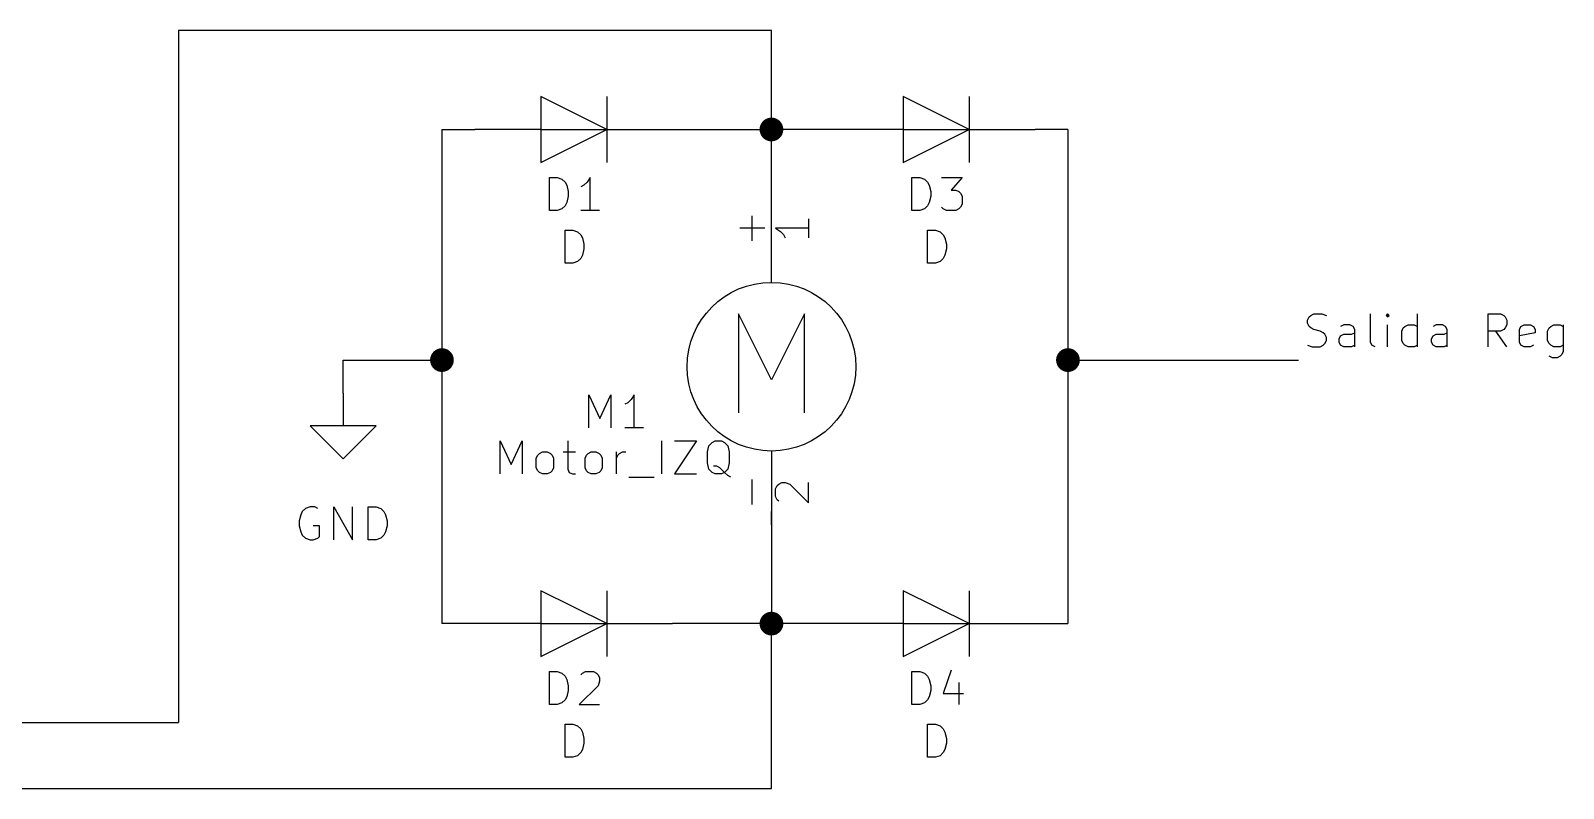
# Model space of a CAD drawing. Extents: x 0.4 to 11.3, y -7.9 to -0.4.
# Drawn here: x 2.926 to 5.252, y -3.75 to -2.6 of the extents above; entities that cross this region are included whole.
import ezdxf

# ---------------------------------------------------------------- set-up
doc = ezdxf.new("R2010")
doc.units = 0
doc.header["$MEASUREMENT"] = 0
for name, color, linetype in [('CYAN2', 4, 'CONTINUOUS'), ('GRAY1', 251, 'CONTINUOUS'), ('GREEN3', 91, 'CONTINUOUS'), ('RED2', 1, 'CONTINUOUS'), ('RED3', 11, 'CONTINUOUS')]:
    doc.layers.add(name, color=color, linetype=linetype)

msp = doc.modelspace()

# ---------------------------------------------------------------- linework, layer by layer
at = {"layer": 'CYAN2', "linetype": 'CONTINUOUS'}
for p, q in [((3.7131, -2.8728), (3.7131, -2.8228)), ((3.7131, -2.8228), (3.725, -2.8228)), ((3.7131, -2.8728), (3.7131, -2.8228)), ((3.7131, -2.8228), (3.725, -2.8228)), ((3.725, -2.8228), (3.7321, -2.8252)), ((3.725, -2.8228), (3.7321, -2.8252)), ((3.7321, -2.8252), (3.7369, -2.8299)), ((3.7321, -2.8252), (3.7369, -2.8299)), ((3.7369, -2.8299), (3.7393, -2.8347)), ((3.7369, -2.8299), (3.7393, -2.8347)), ((3.7393, -2.8347), (3.7417, -2.8442)), ((3.7393, -2.8347), (3.7417, -2.8442)), ((3.7655, -2.8347), (3.7607, -2.8371)), ((3.7655, -2.8347), (3.7607, -2.8371)), ((3.7702, -2.8299), (3.7655, -2.8347)), ((3.7702, -2.8299), (3.7655, -2.8347)), ((3.775, -2.8228), (3.7702, -2.8299)), ((3.775, -2.8228), (3.7702, -2.8299)), ((3.775, -2.8728), (3.775, -2.8228)), ((3.775, -2.8728), (3.775, -2.8228)), ((4.2631, -2.8728), (4.2631, -2.8228)), ((4.2631, -2.8228), (4.275, -2.8228)), ((4.2631, -2.8728), (4.2631, -2.8228)), ((4.2631, -2.8228), (4.275, -2.8228)), ((4.275, -2.8228), (4.2821, -2.8252)), ((4.275, -2.8228), (4.2821, -2.8252)), ((4.2821, -2.8252), (4.2869, -2.8299)), ((4.2821, -2.8252), (4.2869, -2.8299)), ((4.2869, -2.8299), (4.2893, -2.8347)), ((4.2869, -2.8299), (4.2893, -2.8347)), ((4.2893, -2.8347), (4.2917, -2.8442)), ((4.2893, -2.8347), (4.2917, -2.8442)), ((4.3083, -2.8228), (4.3393, -2.8228)), ((4.3083, -2.8228), (4.3393, -2.8228)), ((4.3393, -2.8228), (4.3226, -2.8419)), ((4.3393, -2.8228), (4.3226, -2.8419)), ((3.7417, -2.8514), (3.7393, -2.8609)), ((3.7417, -2.8514), (3.7393, -2.8609)), ((3.7417, -2.8442), (3.7417, -2.8514)), ((3.7417, -2.8442), (3.7417, -2.8514)), ((4.2917, -2.8514), (4.2893, -2.8609)), ((4.2917, -2.8514), (4.2893, -2.8609)), ((4.2917, -2.8442), (4.2917, -2.8514)), ((4.2917, -2.8442), (4.2917, -2.8514)), ((4.3226, -2.8419), (4.3298, -2.8419)), ((4.3226, -2.8419), (4.3298, -2.8419)), ((4.3298, -2.8419), (4.3345, -2.8442)), ((4.3298, -2.8419), (4.3345, -2.8442)), ((4.3345, -2.8442), (4.3369, -2.8466)), ((4.3345, -2.8442), (4.3369, -2.8466)), ((4.3369, -2.8466), (4.3393, -2.8514)), ((4.3369, -2.8466), (4.3393, -2.8514)), ((4.3393, -2.8514), (4.3393, -2.8633)), ((4.3393, -2.8514), (4.3393, -2.8633)), ((3.725, -2.8728), (3.7131, -2.8728)), ((3.725, -2.8728), (3.7131, -2.8728)), ((3.7321, -2.8704), (3.725, -2.8728)), ((3.7321, -2.8704), (3.725, -2.8728)), ((3.7369, -2.8657), (3.7321, -2.8704)), ((3.7369, -2.8657), (3.7321, -2.8704)), ((3.7393, -2.8609), (3.7369, -2.8657)), ((3.7393, -2.8609), (3.7369, -2.8657)), ((3.7893, -2.8728), (3.7607, -2.8728)), ((3.7893, -2.8728), (3.7607, -2.8728)), ((4.0208, -2.919), (4.0208, -2.881)), ((4.0208, -2.919), (4.0208, -2.881)), ((4.275, -2.8728), (4.2631, -2.8728)), ((4.275, -2.8728), (4.2631, -2.8728)), ((4.2821, -2.8704), (4.275, -2.8728)), ((4.2821, -2.8704), (4.275, -2.8728)), ((4.2869, -2.8657), (4.2821, -2.8704)), ((4.2869, -2.8657), (4.2821, -2.8704)), ((4.2893, -2.8609), (4.2869, -2.8657)), ((4.2893, -2.8609), (4.2869, -2.8657)), ((4.3107, -2.8704), (4.3083, -2.868)), ((4.3107, -2.8704), (4.3083, -2.868)), ((4.3155, -2.8728), (4.3107, -2.8704)), ((4.3155, -2.8728), (4.3107, -2.8704)), ((4.3298, -2.8728), (4.3155, -2.8728)), ((4.3298, -2.8728), (4.3155, -2.8728)), ((4.3345, -2.8704), (4.3298, -2.8728)), ((4.3345, -2.8704), (4.3298, -2.8728)), ((4.3369, -2.868), (4.3345, -2.8704)), ((4.3369, -2.868), (4.3345, -2.8704)), ((4.3393, -2.8633), (4.3369, -2.868)), ((4.3393, -2.8633), (4.3369, -2.868)), ((3.7369, -2.9528), (3.7369, -2.9028)), ((3.7369, -2.9028), (3.7488, -2.9028)), ((3.7369, -2.9528), (3.7369, -2.9028)), ((3.7369, -2.9028), (3.7488, -2.9028)), ((3.7488, -2.9028), (3.7559, -2.9052)), ((3.7488, -2.9028), (3.7559, -2.9052)), ((3.7559, -2.9052), (3.7607, -2.9099)), ((3.7559, -2.9052), (3.7607, -2.9099)), ((4.0399, -2.9), (4.0018, -2.9)), ((4.0399, -2.9), (4.0018, -2.9)), ((4.2869, -2.9528), (4.2869, -2.9028)), ((4.2869, -2.9028), (4.2988, -2.9028)), ((4.2869, -2.9528), (4.2869, -2.9028)), ((4.2869, -2.9028), (4.2988, -2.9028)), ((4.2988, -2.9028), (4.3059, -2.9052)), ((4.2988, -2.9028), (4.3059, -2.9052)), ((4.3059, -2.9052), (4.3107, -2.9099)), ((4.3059, -2.9052), (4.3107, -2.9099)), ((3.7607, -2.9099), (3.7631, -2.9147)), ((3.7607, -2.9099), (3.7631, -2.9147)), ((3.7631, -2.9147), (3.7655, -2.9242)), ((3.7631, -2.9147), (3.7655, -2.9242)), ((3.7655, -2.9242), (3.7655, -2.9314)), ((3.7655, -2.9242), (3.7655, -2.9314)), ((4.3107, -2.9099), (4.3131, -2.9147)), ((4.3107, -2.9099), (4.3131, -2.9147)), ((4.3131, -2.9147), (4.3155, -2.9242)), ((4.3131, -2.9147), (4.3155, -2.9242)), ((4.3155, -2.9242), (4.3155, -2.9314)), ((4.3155, -2.9242), (4.3155, -2.9314)), ((3.7488, -2.9528), (3.7369, -2.9528)), ((3.7488, -2.9528), (3.7369, -2.9528)), ((3.7559, -2.9504), (3.7488, -2.9528)), ((3.7559, -2.9504), (3.7488, -2.9528)), ((3.7607, -2.9457), (3.7559, -2.9504)), ((3.7607, -2.9457), (3.7559, -2.9504)), ((3.7631, -2.9409), (3.7607, -2.9457)), ((3.7631, -2.9409), (3.7607, -2.9457)), ((3.7655, -2.9314), (3.7631, -2.9409)), ((3.7655, -2.9314), (3.7631, -2.9409)), ((4.2988, -2.9528), (4.2869, -2.9528)), ((4.2988, -2.9528), (4.2869, -2.9528)), ((4.3059, -2.9504), (4.2988, -2.9528)), ((4.3059, -2.9504), (4.2988, -2.9528)), ((4.3107, -2.9457), (4.3059, -2.9504)), ((4.3107, -2.9457), (4.3059, -2.9504)), ((4.3131, -2.9409), (4.3107, -2.9457)), ((4.3131, -2.9409), (4.3107, -2.9457)), ((4.3155, -2.9314), (4.3131, -2.9409)), ((4.3155, -2.9314), (4.3131, -2.9409)), ((3.7728, -3.2028), (3.7728, -3.1528)), ((3.7728, -3.1528), (3.7894, -3.1885)), ((3.7728, -3.2028), (3.7728, -3.1528)), ((3.7728, -3.1528), (3.7894, -3.1885)), ((3.7894, -3.1885), (3.8061, -3.1528)), ((3.7894, -3.1885), (3.8061, -3.1528)), ((3.8061, -3.1528), (3.8061, -3.2028)), ((3.8061, -3.1528), (3.8061, -3.2028)), ((3.8371, -3.1599), (3.8323, -3.1647)), ((3.8371, -3.1599), (3.8323, -3.1647)), ((3.8418, -3.1528), (3.8371, -3.1599)), ((3.8418, -3.1528), (3.8371, -3.1599)), ((3.8418, -3.2028), (3.8418, -3.1528)), ((3.8418, -3.2028), (3.8418, -3.1528)), ((3.8323, -3.1647), (3.8275, -3.1671)), ((3.8323, -3.1647), (3.8275, -3.1671)), ((3.8561, -3.2028), (3.8275, -3.2028)), ((3.8561, -3.2028), (3.8275, -3.2028)), ((3.6385, -3.2728), (3.6385, -3.2228)), ((3.6385, -3.2228), (3.6551, -3.2585)), ((3.6385, -3.2728), (3.6385, -3.2228)), ((3.6385, -3.2228), (3.6551, -3.2585)), ((3.6551, -3.2585), (3.6718, -3.2228)), ((3.6551, -3.2585), (3.6718, -3.2228)), ((3.6718, -3.2228), (3.6718, -3.2728)), ((3.6718, -3.2228), (3.6718, -3.2728)), ((3.7409, -3.2228), (3.7409, -3.2657)), ((3.7409, -3.2228), (3.7409, -3.2657)), ((3.8837, -3.2728), (3.8837, -3.2228)), ((3.8837, -3.2728), (3.8837, -3.2228)), ((3.9028, -3.2228), (3.9361, -3.2228)), ((3.9361, -3.2228), (3.9028, -3.2728)), ((3.9028, -3.2228), (3.9361, -3.2228)), ((3.9361, -3.2228), (3.9028, -3.2728)), ((3.9528, -3.2395), (3.9551, -3.2299)), ((3.9528, -3.2395), (3.9551, -3.2299)), ((3.9551, -3.2299), (3.9599, -3.2252)), ((3.9551, -3.2299), (3.9599, -3.2252)), ((3.9599, -3.2252), (3.9647, -3.2228)), ((3.9599, -3.2252), (3.9647, -3.2228)), ((3.9647, -3.2228), (3.9742, -3.2228)), ((3.9647, -3.2228), (3.9742, -3.2228)), ((3.9742, -3.2228), (3.979, -3.2252)), ((3.9742, -3.2228), (3.979, -3.2252)), ((3.979, -3.2252), (3.9837, -3.2299)), ((3.979, -3.2252), (3.9837, -3.2299)), ((3.9837, -3.2299), (3.9861, -3.2395)), ((3.9837, -3.2299), (3.9861, -3.2395)), ((3.6932, -3.249), (3.6956, -3.2442)), ((3.6932, -3.249), (3.6956, -3.2442)), ((3.6932, -3.2633), (3.6932, -3.249)), ((3.6932, -3.2633), (3.6932, -3.249)), ((3.6956, -3.2442), (3.698, -3.2419)), ((3.6956, -3.2442), (3.698, -3.2419)), ((3.698, -3.2419), (3.7028, -3.2395)), ((3.698, -3.2419), (3.7028, -3.2395)), ((3.7028, -3.2395), (3.7099, -3.2395)), ((3.7028, -3.2395), (3.7099, -3.2395)), ((3.7099, -3.2395), (3.7147, -3.2419)), ((3.7099, -3.2395), (3.7147, -3.2419)), ((3.7147, -3.2419), (3.7171, -3.2442)), ((3.7147, -3.2419), (3.7171, -3.2442)), ((3.7171, -3.2442), (3.7194, -3.249)), ((3.7171, -3.2442), (3.7194, -3.249)), ((3.7194, -3.249), (3.7194, -3.2633)), ((3.7194, -3.249), (3.7194, -3.2633)), ((3.7337, -3.2395), (3.7528, -3.2395)), ((3.7337, -3.2395), (3.7528, -3.2395)), ((3.7671, -3.249), (3.7694, -3.2442)), ((3.7671, -3.249), (3.7694, -3.2442)), ((3.7671, -3.2633), (3.7671, -3.249)), ((3.7671, -3.2633), (3.7671, -3.249)), ((3.7694, -3.2442), (3.7718, -3.2419)), ((3.7694, -3.2442), (3.7718, -3.2419)), ((3.7718, -3.2419), (3.7766, -3.2395)), ((3.7718, -3.2419), (3.7766, -3.2395)), ((3.7766, -3.2395), (3.7837, -3.2395)), ((3.7766, -3.2395), (3.7837, -3.2395)), ((3.7837, -3.2395), (3.7885, -3.2419)), ((3.7837, -3.2395), (3.7885, -3.2419)), ((3.7885, -3.2419), (3.7909, -3.2442)), ((3.7885, -3.2419), (3.7909, -3.2442)), ((3.7909, -3.2442), (3.7932, -3.249)), ((3.7909, -3.2442), (3.7932, -3.249)), ((3.7932, -3.249), (3.7932, -3.2633)), ((3.7932, -3.249), (3.7932, -3.2633)), ((3.8147, -3.2728), (3.8147, -3.2395)), ((3.8147, -3.2728), (3.8147, -3.2395)), ((3.8147, -3.249), (3.817, -3.2442)), ((3.8147, -3.249), (3.817, -3.2442)), ((3.817, -3.2442), (3.8194, -3.2419)), ((3.817, -3.2442), (3.8194, -3.2419)), ((3.8194, -3.2419), (3.8242, -3.2395)), ((3.8194, -3.2419), (3.8242, -3.2395)), ((3.8242, -3.2395), (3.829, -3.2395)), ((3.8242, -3.2395), (3.829, -3.2395)), ((3.9528, -3.2561), (3.9528, -3.2395)), ((3.9528, -3.2561), (3.9528, -3.2395)), ((3.9551, -3.2657), (3.9528, -3.2561)), ((3.9551, -3.2657), (3.9528, -3.2561)), ((3.9861, -3.2561), (3.9837, -3.2657)), ((3.9861, -3.2561), (3.9837, -3.2657)), ((3.9861, -3.2395), (3.9861, -3.2561)), ((3.9861, -3.2395), (3.9861, -3.2561)), ((3.6956, -3.268), (3.6932, -3.2633)), ((3.6956, -3.268), (3.6932, -3.2633)), ((3.698, -3.2704), (3.6956, -3.268)), ((3.698, -3.2704), (3.6956, -3.268)), ((3.7028, -3.2728), (3.698, -3.2704)), ((3.7028, -3.2728), (3.698, -3.2704)), ((3.7099, -3.2728), (3.7028, -3.2728)), ((3.7099, -3.2728), (3.7028, -3.2728)), ((3.7147, -3.2704), (3.7099, -3.2728)), ((3.7147, -3.2704), (3.7099, -3.2728)), ((3.7171, -3.268), (3.7147, -3.2704)), ((3.7171, -3.268), (3.7147, -3.2704)), ((3.7194, -3.2633), (3.7171, -3.268)), ((3.7194, -3.2633), (3.7171, -3.268)), ((3.7409, -3.2657), (3.7432, -3.2704)), ((3.7409, -3.2657), (3.7432, -3.2704)), ((3.7432, -3.2704), (3.748, -3.2728)), ((3.7432, -3.2704), (3.748, -3.2728)), ((3.748, -3.2728), (3.7528, -3.2728)), ((3.748, -3.2728), (3.7528, -3.2728)), ((3.7694, -3.268), (3.7671, -3.2633)), ((3.7694, -3.268), (3.7671, -3.2633)), ((3.7718, -3.2704), (3.7694, -3.268)), ((3.7718, -3.2704), (3.7694, -3.268)), ((3.7766, -3.2728), (3.7718, -3.2704)), ((3.7766, -3.2728), (3.7718, -3.2704)), ((3.7837, -3.2728), (3.7766, -3.2728)), ((3.7837, -3.2728), (3.7766, -3.2728)), ((3.7885, -3.2704), (3.7837, -3.2728)), ((3.7885, -3.2704), (3.7837, -3.2728)), ((3.7909, -3.268), (3.7885, -3.2704)), ((3.7909, -3.268), (3.7885, -3.2704)), ((3.7932, -3.2633), (3.7909, -3.268)), ((3.7932, -3.2633), (3.7909, -3.268)), ((3.8337, -3.2776), (3.8718, -3.2776)), ((3.8337, -3.2776), (3.8718, -3.2776)), ((3.9028, -3.2728), (3.9361, -3.2728)), ((3.9028, -3.2728), (3.9361, -3.2728)), ((3.9599, -3.2704), (3.9551, -3.2657)), ((3.9599, -3.2704), (3.9551, -3.2657)), ((3.9647, -3.2728), (3.9599, -3.2704)), ((3.9647, -3.2728), (3.9599, -3.2704)), ((3.967, -3.2609), (3.9623, -3.2609)), ((3.967, -3.2609), (3.9623, -3.2609)), ((3.9742, -3.2728), (3.9647, -3.2728)), ((3.9742, -3.2728), (3.9647, -3.2728)), ((3.9718, -3.2633), (3.967, -3.2609)), ((3.9718, -3.2633), (3.967, -3.2609)), ((3.979, -3.2704), (3.9718, -3.2633)), ((3.979, -3.2704), (3.9718, -3.2633)), ((3.979, -3.2704), (3.9742, -3.2728)), ((3.979, -3.2704), (3.9742, -3.2728)), ((3.9837, -3.2657), (3.979, -3.2704)), ((3.9837, -3.2657), (3.979, -3.2704)), ((3.9837, -3.2752), (3.979, -3.2704)), ((3.9837, -3.2752), (3.979, -3.2704)), ((3.9885, -3.2776), (3.9837, -3.2752)), ((3.9885, -3.2776), (3.9837, -3.2752)), ((4.0208, -3.319), (4.0208, -3.281)), ((4.0208, -3.319), (4.0208, -3.281)), ((3.3429, -3.3252), (3.3381, -3.3299)), ((3.35, -3.3228), (3.3429, -3.3252)), ((3.3571, -3.3228), (3.35, -3.3228)), ((3.3619, -3.3252), (3.3571, -3.3228)), ((3.3857, -3.3728), (3.3857, -3.3228)), ((3.3857, -3.3228), (3.4143, -3.3728)), ((3.4143, -3.3728), (3.4143, -3.3228)), ((3.4381, -3.3728), (3.4381, -3.3228)), ((3.4381, -3.3228), (3.45, -3.3228)), ((3.45, -3.3228), (3.4571, -3.3252)), ((3.4571, -3.3252), (3.4619, -3.3299)), ((3.3357, -3.3347), (3.3333, -3.3442)), ((3.3333, -3.3442), (3.3333, -3.3514)), ((3.3381, -3.3299), (3.3357, -3.3347)), ((3.4619, -3.3299), (3.4643, -3.3347)), ((3.4643, -3.3347), (3.4667, -3.3442)), ((3.4667, -3.3442), (3.4667, -3.3514)), ((3.3333, -3.3514), (3.3357, -3.3609)), ((3.3357, -3.3609), (3.3381, -3.3657)), ((3.3381, -3.3657), (3.3429, -3.3704)), ((3.3429, -3.3704), (3.35, -3.3728)), ((3.3643, -3.3514), (3.3548, -3.3514)), ((3.3548, -3.3728), (3.3619, -3.3704)), ((3.3619, -3.3704), (3.3643, -3.368)), ((3.3643, -3.368), (3.3643, -3.3514)), ((3.4571, -3.3704), (3.45, -3.3728)), ((3.4619, -3.3657), (3.4571, -3.3704)), ((3.4643, -3.3609), (3.4619, -3.3657)), ((3.4667, -3.3514), (3.4643, -3.3609)), ((3.35, -3.3728), (3.3548, -3.3728)), ((3.45, -3.3728), (3.4381, -3.3728)), ((3.7131, -3.6228), (3.7131, -3.5728)), ((3.7131, -3.5728), (3.725, -3.5728)), ((3.725, -3.5728), (3.7321, -3.5752)), ((3.7321, -3.5752), (3.7369, -3.5799)), ((3.7369, -3.5799), (3.7393, -3.5847)), ((3.7607, -3.5776), (3.7631, -3.5752)), ((3.7631, -3.5752), (3.7679, -3.5728)), ((3.7679, -3.5728), (3.7798, -3.5728)), ((3.7798, -3.5728), (3.7845, -3.5752)), ((3.7845, -3.5752), (3.7869, -3.5776)), ((3.7869, -3.5776), (3.7893, -3.5823)), ((4.2631, -3.6228), (4.2631, -3.5728)), ((4.2631, -3.5728), (4.275, -3.5728)), ((4.275, -3.5728), (4.2821, -3.5752)), ((4.2821, -3.5752), (4.2869, -3.5799)), ((4.2869, -3.5799), (4.2893, -3.5847)), ((4.3226, -3.5704), (4.3107, -3.6061)), ((3.7393, -3.5847), (3.7417, -3.5942)), ((3.7417, -3.6014), (3.7393, -3.6109)), ((3.7417, -3.5942), (3.7417, -3.6014)), ((3.7869, -3.5942), (3.7583, -3.6228)), ((3.7893, -3.5871), (3.7869, -3.5942)), ((3.7893, -3.5823), (3.7893, -3.5871)), ((4.2893, -3.5847), (4.2917, -3.5942)), ((4.2917, -3.6014), (4.2893, -3.6109)), ((4.2917, -3.5942), (4.2917, -3.6014)), ((4.3345, -3.5895), (4.3345, -3.6228)), ((3.725, -3.6228), (3.7131, -3.6228)), ((3.7321, -3.6204), (3.725, -3.6228)), ((3.7369, -3.6157), (3.7321, -3.6204)), ((3.7393, -3.6109), (3.7369, -3.6157)), ((3.7583, -3.6228), (3.7893, -3.6228)), ((4.275, -3.6228), (4.2631, -3.6228)), ((4.2821, -3.6204), (4.275, -3.6228)), ((4.2869, -3.6157), (4.2821, -3.6204)), ((4.2893, -3.6109), (4.2869, -3.6157)), ((4.3107, -3.6061), (4.3417, -3.6061)), ((3.7369, -3.7028), (3.7369, -3.6528)), ((3.7369, -3.6528), (3.7488, -3.6528)), ((3.7488, -3.6528), (3.7559, -3.6552)), ((3.7559, -3.6552), (3.7607, -3.6599)), ((3.7607, -3.6599), (3.7631, -3.6647)), ((3.7631, -3.6647), (3.7655, -3.6742)), ((3.7655, -3.6742), (3.7655, -3.6814)), ((4.2869, -3.7028), (4.2869, -3.6528)), ((4.2869, -3.6528), (4.2988, -3.6528)), ((4.2988, -3.6528), (4.3059, -3.6552)), ((4.3059, -3.6552), (4.3107, -3.6599)), ((4.3107, -3.6599), (4.3131, -3.6647)), ((4.3131, -3.6647), (4.3155, -3.6742)), ((4.3155, -3.6742), (4.3155, -3.6814)), ((3.7607, -3.6957), (3.7559, -3.7004)), ((3.7631, -3.6909), (3.7607, -3.6957)), ((3.7655, -3.6814), (3.7631, -3.6909)), ((4.3107, -3.6957), (4.3059, -3.7004)), ((4.3131, -3.6909), (4.3107, -3.6957)), ((4.3155, -3.6814), (4.3131, -3.6909)), ((3.7488, -3.7028), (3.7369, -3.7028)), ((3.7559, -3.7004), (3.7488, -3.7028)), ((4.2988, -3.7028), (4.2869, -3.7028)), ((4.3059, -3.7004), (4.2988, -3.7028))]:
    msp.add_line(p, q, dxfattribs=at)
at = {"layer": 'GRAY1', "linetype": 'CONTINUOUS'}
for p, q in [((4.8636, -3.0393), (4.866, -3.0346)), ((4.8636, -3.0441), (4.8636, -3.0393)), ((4.866, -3.0488), (4.8636, -3.0441)), ((4.866, -3.0346), (4.8684, -3.0322)), ((4.8684, -3.0322), (4.8732, -3.0298)), ((4.8732, -3.0298), (4.8851, -3.0298)), ((4.8851, -3.0298), (4.8922, -3.0322)), ((4.9184, -3.0465), (4.9136, -3.0488)), ((4.9279, -3.0465), (4.9184, -3.0465)), ((4.9327, -3.0488), (4.9279, -3.0465)), ((4.9589, -3.0727), (4.9589, -3.0298)), ((4.9851, -3.0298), (4.9827, -3.0322)), ((4.9827, -3.0322), (4.9851, -3.0346)), ((4.9874, -3.0322), (4.9851, -3.0298)), ((4.9851, -3.0298), (4.9851, -3.0346)), ((4.9851, -3.0346), (4.9874, -3.0322)), ((4.9851, -3.0798), (4.9851, -3.0465)), ((5.0112, -3.0488), (5.016, -3.0465)), ((5.016, -3.0465), (5.0255, -3.0465)), ((5.0255, -3.0465), (5.0303, -3.0488)), ((5.0303, -3.0798), (5.0303, -3.0298)), ((5.0589, -3.0465), (5.0541, -3.0488)), ((5.0684, -3.0465), (5.0589, -3.0465)), ((5.0731, -3.0488), (5.0684, -3.0465)), ((5.1374, -3.0798), (5.1374, -3.0298)), ((5.1374, -3.0298), (5.1565, -3.0298)), ((5.1565, -3.0298), (5.1612, -3.0322)), ((5.1612, -3.0322), (5.1636, -3.0346)), ((5.1636, -3.0346), (5.166, -3.0393)), ((5.166, -3.0465), (5.1636, -3.0512)), ((5.166, -3.0393), (5.166, -3.0465)), ((5.1874, -3.0488), (5.1922, -3.0465)), ((5.1922, -3.0465), (5.2017, -3.0465)), ((5.2017, -3.0465), (5.2065, -3.0488)), ((5.2327, -3.0488), (5.2374, -3.0465)), ((5.2374, -3.0465), (5.247, -3.0465)), ((5.247, -3.0465), (5.2517, -3.0488)), ((5.2517, -3.0465), (5.2517, -3.0869)), ((4.8684, -3.0512), (4.866, -3.0488)), ((4.8732, -3.0536), (4.8684, -3.0512)), ((4.8827, -3.056), (4.8732, -3.0536)), ((4.8874, -3.0584), (4.8827, -3.056)), ((4.8898, -3.0608), (4.8874, -3.0584)), ((4.8922, -3.0655), (4.8898, -3.0608)), ((4.8922, -3.0703), (4.8922, -3.0655)), ((4.9113, -3.0679), (4.9136, -3.0631)), ((4.9113, -3.0727), (4.9113, -3.0679)), ((4.9136, -3.0631), (4.9184, -3.0608)), ((4.9184, -3.0608), (4.9303, -3.0608)), ((4.9303, -3.0608), (4.9351, -3.0584)), ((4.9351, -3.0536), (4.9327, -3.0488)), ((4.9351, -3.0798), (4.9351, -3.0536)), ((5.0065, -3.056), (5.0089, -3.0512)), ((5.0065, -3.0703), (5.0065, -3.056)), ((5.0089, -3.0512), (5.0112, -3.0488)), ((5.0517, -3.0679), (5.0541, -3.0631)), ((5.0517, -3.0727), (5.0517, -3.0679)), ((5.0541, -3.0631), (5.0589, -3.0608)), ((5.0589, -3.0608), (5.0708, -3.0608)), ((5.0708, -3.0608), (5.0755, -3.0584)), ((5.0755, -3.0536), (5.0731, -3.0488)), ((5.0755, -3.0798), (5.0755, -3.0536)), ((5.1565, -3.056), (5.1374, -3.056)), ((5.166, -3.0798), (5.1493, -3.056)), ((5.1612, -3.0536), (5.1565, -3.056)), ((5.1636, -3.0512), (5.1612, -3.0536)), ((5.1851, -3.0536), (5.1874, -3.0488)), ((5.1851, -3.0727), (5.1851, -3.0536)), ((5.2089, -3.0584), (5.1851, -3.0631)), ((5.2065, -3.0488), (5.2089, -3.0536)), ((5.2089, -3.0536), (5.2089, -3.0584)), ((5.2279, -3.056), (5.2303, -3.0512)), ((5.2279, -3.0703), (5.2279, -3.056)), ((5.2303, -3.0512), (5.2327, -3.0488)), ((4.8636, -3.0774), (4.8708, -3.0798)), ((4.8708, -3.0798), (4.8827, -3.0798)), ((4.8827, -3.0798), (4.8874, -3.0774)), ((4.8874, -3.0774), (4.8898, -3.075)), ((4.8898, -3.075), (4.8922, -3.0703)), ((4.9136, -3.0774), (4.9113, -3.0727)), ((4.9184, -3.0798), (4.9136, -3.0774)), ((4.9303, -3.0798), (4.9184, -3.0798)), ((4.9351, -3.0774), (4.9303, -3.0798)), ((4.9612, -3.0774), (4.9589, -3.0727)), ((4.966, -3.0798), (4.9612, -3.0774)), ((5.0089, -3.075), (5.0065, -3.0703)), ((5.0112, -3.0774), (5.0089, -3.075)), ((5.016, -3.0798), (5.0112, -3.0774)), ((5.0255, -3.0798), (5.016, -3.0798)), ((5.0303, -3.0774), (5.0255, -3.0798)), ((5.0541, -3.0774), (5.0517, -3.0727)), ((5.0589, -3.0798), (5.0541, -3.0774)), ((5.0708, -3.0798), (5.0589, -3.0798)), ((5.0755, -3.0774), (5.0708, -3.0798)), ((5.1874, -3.0774), (5.1851, -3.0727)), ((5.1922, -3.0798), (5.1874, -3.0774)), ((5.2017, -3.0798), (5.1922, -3.0798)), ((5.2065, -3.0774), (5.2017, -3.0798)), ((5.2303, -3.075), (5.2279, -3.0703)), ((5.2327, -3.0774), (5.2303, -3.075)), ((5.2374, -3.0798), (5.2327, -3.0774)), ((5.247, -3.0798), (5.2374, -3.0798)), ((5.2517, -3.0774), (5.247, -3.0798)), ((5.2493, -3.0917), (5.247, -3.0941)), ((5.2517, -3.0869), (5.2493, -3.0917)), ((5.2351, -3.0965), (5.2303, -3.0941)), ((5.2422, -3.0965), (5.2351, -3.0965)), ((5.247, -3.0941), (5.2422, -3.0965))]:
    msp.add_line(p, q, dxfattribs=at)
at = {"layer": 'GREEN3', "linetype": 'CONTINUOUS'}
for p, q in [((4.05, -2.6), (3.15, -2.6)), ((3.15, -2.6), (3.15, -3.65)), ((4.05, -2.75), (4.05, -2.6)), ((3.55, -2.75), (3.55, -3.1)), ((3.55, -2.75), (3.6, -2.75)), ((3.9, -2.75), (4.05, -2.75)), ((4.15, -2.75), (4.05, -2.75)), ((4.05, -2.85), (4.05, -2.75)), ((4.5, -2.75), (4.45, -2.75)), ((4.5, -2.75), (4.5, -3.1)), ((3.4, -3.1), (3.55, -3.1)), ((3.4, -3.15), (3.4, -3.1)), ((3.55, -3.1), (3.55, -3.5)), ((4.5, -3.1), (4.85, -3.1)), ((4.5, -3.1), (4.5, -3.5)), ((4.05, -3.35), (4.05, -3.5)), ((3.6, -3.5), (3.55, -3.5)), ((4.05, -3.5), (3.9, -3.5)), ((4.15, -3.5), (4.05, -3.5)), ((4.05, -3.75), (4.05, -3.5)), ((4.45, -3.5), (4.5, -3.5)), ((2.85, -3.65), (3.15, -3.65)), ((2.85, -3.75), (4.05, -3.75))]:
    msp.add_line(p, q, dxfattribs=at)
at = {"layer": 'GREEN3', "const_width": 0.018}
for points in [[(4.041, -2.75, 1), (4.059, -2.75, 1)], [(3.541, -3.1, 1), (3.559, -3.1, 1)], [(4.491, -3.1, 1), (4.509, -3.1, 1)], [(4.041, -3.5, 1), (4.059, -3.5, 1)]]:
    msp.add_lwpolyline(points, format="xyb", close=True, dxfattribs=at)
at = {"layer": 'RED2', "linetype": 'CONTINUOUS'}
for p, q in [((3.7, -2.7), (3.7, -2.8)), ((3.8, -2.75), (3.7, -2.7)), ((3.8, -2.7), (3.8, -2.8)), ((4.25, -2.7), (4.25, -2.8)), ((4.35, -2.75), (4.25, -2.7)), ((4.35, -2.7), (4.35, -2.8)), ((3.7, -2.75), (3.6, -2.75)), ((3.7, -2.75), (3.6, -2.75)), ((3.7, -2.8), (3.8, -2.75)), ((3.7, -2.75), (3.8, -2.75)), ((3.8, -2.75), (3.9, -2.75)), ((3.8, -2.75), (3.9, -2.75)), ((4.25, -2.75), (4.15, -2.75)), ((4.25, -2.75), (4.15, -2.75)), ((4.25, -2.8), (4.35, -2.75)), ((4.25, -2.75), (4.35, -2.75)), ((4.35, -2.75), (4.45, -2.75)), ((4.35, -2.75), (4.45, -2.75)), ((4.05, -2.95), (4.05, -2.85)), ((4.05, -2.95), (4.05, -2.85)), ((4.05, -2.97), (4.05, -2.95)), ((4.05, -2.982), (4.05, -2.968)), ((4.05, -3.13), (4, -3.03)), ((4, -3.03), (4, -3.18)), ((4.1, -3.03), (4.05, -3.13)), ((4.1, -3.18), (4.1, -3.03)), ((3.4, -3.15), (3.4, -3.2)), ((3.4, -3.2), (3.35, -3.2)), ((3.35, -3.2), (3.4, -3.25)), ((3.4, -3.25), (3.45, -3.2)), ((3.45, -3.2), (3.4, -3.2)), ((4.05, -3.238), (4.05, -3.254)), ((4.05, -3.25), (4.05, -3.35)), ((4.05, -3.25), (4.05, -3.35)), ((4.05, -3.35), (4.05, -3.33)), ((3.7, -3.45), (3.7, -3.55)), ((3.8, -3.5), (3.7, -3.45)), ((3.8, -3.45), (3.8, -3.55)), ((4.25, -3.45), (4.25, -3.55)), ((4.35, -3.5), (4.25, -3.45)), ((4.35, -3.45), (4.35, -3.55)), ((3.7, -3.5), (3.6, -3.5)), ((3.7, -3.55), (3.8, -3.5)), ((3.7, -3.5), (3.8, -3.5)), ((3.8, -3.5), (3.9, -3.5)), ((4.25, -3.5), (4.15, -3.5)), ((4.25, -3.55), (4.35, -3.5)), ((4.25, -3.5), (4.35, -3.5)), ((4.35, -3.5), (4.45, -3.5))]:
    msp.add_line(p, q, dxfattribs=at)
at = {"layer": 'RED2'}
msp.add_circle((4.05, -3.11), 0.128, dxfattribs=at)
at = {"layer": 'RED3', "linetype": 'CONTINUOUS'}
for p, q in [((4.1064, -2.9), (4.0564, -2.9)), ((4.0564, -2.9), (4.0635, -2.9048)), ((4.1064, -2.9), (4.0564, -2.9)), ((4.0564, -2.9), (4.0635, -2.9048)), ((4.0635, -2.9048), (4.0683, -2.9095)), ((4.0635, -2.9048), (4.0683, -2.9095)), ((4.1064, -2.8857), (4.1064, -2.9143)), ((4.1064, -2.8857), (4.1064, -2.9143)), ((4.0683, -2.9095), (4.0707, -2.9143)), ((4.0683, -2.9095), (4.0707, -2.9143)), ((4.0564, -3.2952), (4.0588, -3.2905)), ((4.0564, -3.2952), (4.0588, -3.2905)), ((4.0564, -3.3071), (4.0564, -3.2952)), ((4.0564, -3.3071), (4.0564, -3.2952)), ((4.0588, -3.2905), (4.0611, -3.2881)), ((4.0588, -3.2905), (4.0611, -3.2881)), ((4.0611, -3.2881), (4.0659, -3.2857)), ((4.0611, -3.2881), (4.0659, -3.2857)), ((4.0659, -3.2857), (4.0707, -3.2857)), ((4.0659, -3.2857), (4.0707, -3.2857)), ((4.0707, -3.2857), (4.0778, -3.2881)), ((4.0707, -3.2857), (4.0778, -3.2881)), ((4.0778, -3.2881), (4.1064, -3.3167)), ((4.0778, -3.2881), (4.1064, -3.3167)), ((4.1064, -3.3167), (4.1064, -3.2857)), ((4.1064, -3.3167), (4.1064, -3.2857)), ((4.0588, -3.3119), (4.0564, -3.3071)), ((4.0588, -3.3119), (4.0564, -3.3071)), ((4.0611, -3.3143), (4.0588, -3.3119)), ((4.0611, -3.3143), (4.0588, -3.3119))]:
    msp.add_line(p, q, dxfattribs=at)

doc.saveas('drawing.dxf')
